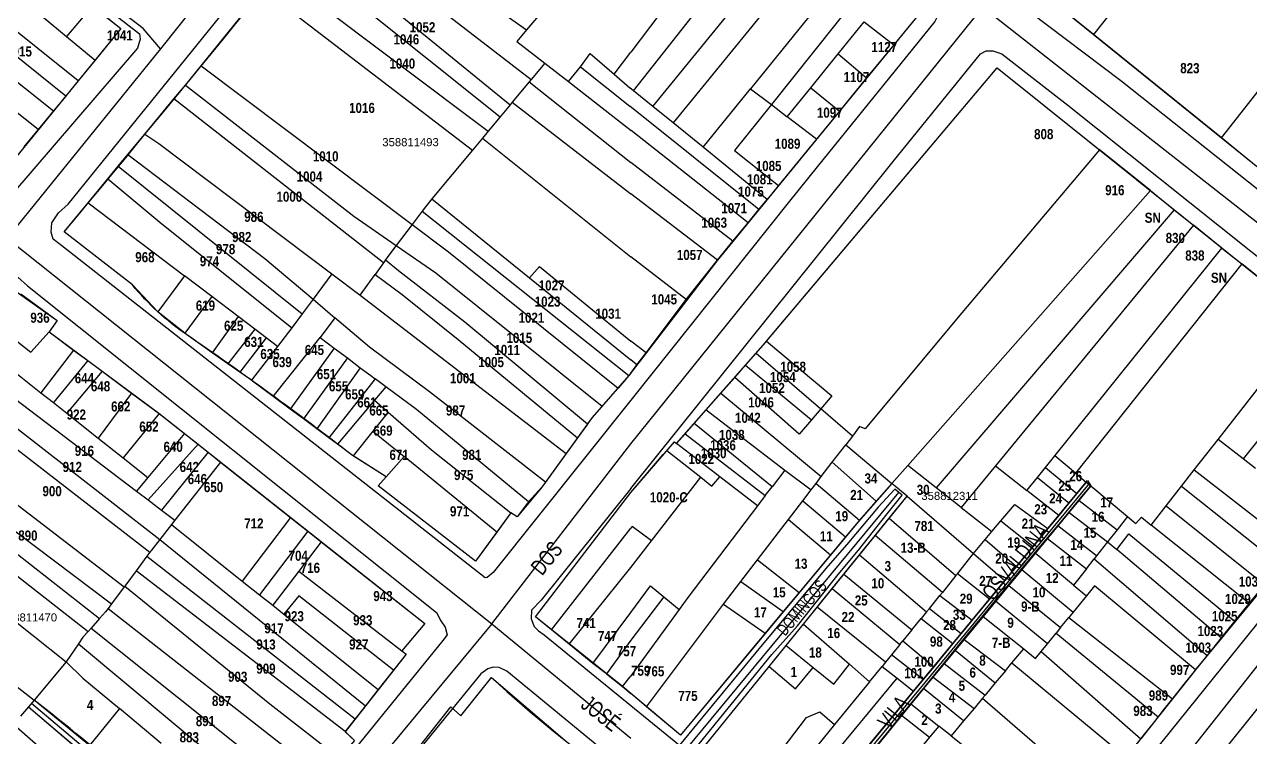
# Model space of a CAD drawing. Extents: x 199665 to 201826, y 4836581 to 4838476.
# Drawn here: x 201009 to 201312.8, y 4837638.1 to 4837814.9 of the extents above; entities that cross this region are included whole.
import ezdxf
from ezdxf.enums import TextEntityAlignment as Align

# ---------------------------------------------------------------- set-up
doc = ezdxf.new("R2010")
doc.units = 0
doc.header["$LTSCALE"] = 1.5
doc.header["$MEASUREMENT"] = 0
for name, color, linetype in [('CD-MALHA-LOTES', 40, 'CONTINUOUS'), ('CD_TXT_QUADRA', 7, 'CONTINUOUS'), ('RU-QUADRAS', 6, 'CONTINUOUS'), ('SV-EIXO-RUA-N-PAV', 6, 'CONTINUOUS'), ('SV-EIXO-RUA-PAV', 20, 'CONTINUOUS'), ('SV-RUA-NAO-PAV-S-GUIA-C-GUIA', 7, 'CONTINUOUS'), ('SV-RUA-PAVIM-S-GUIA-C-GUIA', 7, 'CONTINUOUS'), ('SV-TXT-RUA-N-PAV-S-GUIA-C-GUIA', 7, 'CONTINUOUS'), ('SV-TXT-RUA-PAV-S-GUIA-C-GUIA', 7, 'CONTINUOUS'), ('Th_NmrPort', 1, 'CONTINUOUS')]:
    doc.layers.add(name, color=color, linetype=linetype)
doc.styles.add('ARIAL', font='ARIAL.TTF')
doc.styles.add('MONOTXT', font='ARIAL.TTF', dxfattribs={"height": 0.2})
doc.styles.get("Standard").update_dxf_attribs({"font": 'swisscbo.ttf'})

msp = doc.modelspace()

# ---------------------------------------------------------------- linework, layer by layer
at = {"layer": 'CD-MALHA-LOTES', "linetype": 'Continuous'}
for p, q in [((201159.94, 4837798.42), (201197.44, 4837846.06)), ((201159.2, 4837844.04), (201133.41, 4837813.53)), ((201164.66, 4837794.59), (201202.75, 4837841.16)), ((201298.94, 4837843.85), (201273.87, 4837812.42)), ((201078.45, 4837836.55), (201129.33, 4837794.95)), ((201207.74, 4837837.12), (201169.73, 4837790.47)), ((201305.62, 4837786.75), (201344.8, 4837836.8)), ((201075.63, 4837833.04), (201126.84, 4837791.96)), ((201215.01, 4837831.21), (201188.91, 4837798.97)), ((201022.24, 4837800.88), (200990.45, 4837826.41)), ((201071.44, 4837827.83), (201123.92, 4837788.45)), ((201102.52, 4837826.05), (201134.54, 4837801.23)), ((201219.83, 4837827.3), (201194.07, 4837795.01)), ((201052.78, 4837804.63), (201068.02, 4837823.58)), ((201068.02, 4837823.58), (201119.97, 4837783.7)), ((201019.21, 4837797.14), (200987.31, 4837822.63)), ((201168.98, 4837820.88), (201159.2, 4837808.06)), ((201273.87, 4837812.42), (201262.7, 4837821.45)), ((200984.13, 4837818.89), (201016.18, 4837793.47)), ((201025.81, 4837819.48), (201019.35, 4837811.93)), ((201025.81, 4837819.48), (201032.81, 4837813.9)), ((201128.34, 4837817.14), (201133.41, 4837813.53)), ((201231.17, 4837818.09), (201224.41, 4837809.83)), ((201013.53, 4837816.76), (201019.35, 4837811.93)), ((201032.81, 4837813.9), (201026.44, 4837806.05)), ((201210.61, 4837807.58), (201217.08, 4837815.54)), ((201217.08, 4837815.54), (201224.41, 4837809.83)), ((201019.35, 4837811.93), (201026.44, 4837806.05)), ((201133.41, 4837813.53), (201131.02, 4837810.7)), ((201305.62, 4837786.75), (201273.87, 4837812.42)), ((201012.39, 4837788.88), (200985.06, 4837810.3)), ((201131.02, 4837810.7), (201137.93, 4837805.31)), ((201155.12, 4837802.53), (201159.2, 4837808.06)), ((201224.41, 4837809.83), (201217.69, 4837801.63)), ((201026.44, 4837806.05), (201022.24, 4837800.88)), ((201137.93, 4837805.31), (201134.54, 4837801.23)), ((201137.93, 4837805.31), (201143.81, 4837800.72)), ((201146.73, 4837804.39), (201149.16, 4837807.67)), ((201149.16, 4837807.67), (201155.12, 4837802.53)), ((201203.82, 4837799.21), (201210.61, 4837807.58)), ((201210.61, 4837807.58), (201217.69, 4837801.63)), ((201048.86, 4837799.88), (201052.78, 4837804.63)), ((201052.78, 4837804.63), (201105.01, 4837765.3)), ((201143.81, 4837800.72), (201146.73, 4837804.39)), ((201146.73, 4837804.39), (201158.98, 4837794.61)), ((201155.12, 4837802.53), (201159.03, 4837799.16)), ((201192.89, 4837736.34), (201250.03, 4837804.11)), ((201217.69, 4837801.63), (201210.95, 4837793.39)), ((201250.03, 4837804.11), (201275.36, 4837783.82)), ((201022.24, 4837800.88), (201019.38, 4837797.35)), ((201046, 4837796.43), (201048.86, 4837799.88)), ((201048.86, 4837799.88), (201090.56, 4837767.39)), ((201134.06, 4837800.66), (201129.87, 4837795.6)), ((201134.54, 4837801.23), (201134.06, 4837800.66)), ((201134.06, 4837800.66), (201159.2, 4837780.64)), ((201143.81, 4837800.72), (201159.32, 4837788.62)), ((201159.94, 4837798.42), (201159.03, 4837799.16)), ((201177.16, 4837784.44), (201188.91, 4837798.97)), ((201188.91, 4837798.97), (201194.07, 4837795.01)), ((201197.98, 4837792.01), (201203.82, 4837799.21)), ((201203.82, 4837799.21), (201210.95, 4837793.39)), ((201019.21, 4837797.14), (201016.18, 4837793.47)), ((201019.38, 4837797.35), (201019.21, 4837797.14)), ((201038.77, 4837787.69), (201046, 4837796.43)), ((201097.9, 4837755.82), (201046, 4837796.43)), ((201129.87, 4837795.6), (201129.33, 4837794.95)), ((201129.87, 4837795.6), (201159.2, 4837772.92)), ((201164.66, 4837794.59), (201159.94, 4837798.42)), ((201016.18, 4837793.47), (201012.39, 4837788.88)), ((201129.33, 4837794.95), (201126.84, 4837791.96)), ((201190.99, 4837769.01), (201158.98, 4837794.61)), ((201169.73, 4837790.47), (201164.66, 4837794.59)), ((201194.07, 4837795.01), (201184.9, 4837783.66)), ((201194.07, 4837795.01), (201197.98, 4837792.01)), ((201210.95, 4837793.39), (201205.25, 4837786.42)), ((201126.84, 4837791.96), (201123.92, 4837788.45)), ((201177.16, 4837784.44), (201169.73, 4837790.47)), ((201205.25, 4837786.42), (201197.98, 4837792.01)), ((201012.39, 4837788.88), (201008.83, 4837784.55)), ((201034.61, 4837782.65), (201038.77, 4837787.69)), ((201038.77, 4837787.69), (201042.26, 4837785.42)), ((201122.46, 4837786.69), (201119.97, 4837783.7)), ((201123.92, 4837788.45), (201122.46, 4837786.69)), ((201122.46, 4837786.69), (201159.2, 4837757.26)), ((201188.32, 4837765.74), (201159.32, 4837788.62)), ((201205.25, 4837786.42), (201195.84, 4837774.94)), ((201313, 4837780.78), (201305.62, 4837786.75)), ((201042.26, 4837785.42), (201085.14, 4837753.08)), ((201119.97, 4837783.7), (201109.96, 4837771.65)), ((201193.06, 4837771.54), (201177.16, 4837784.44)), ((201184.9, 4837783.66), (201195.84, 4837774.94)), ((201275.36, 4837783.82), (201240.35, 4837742.33)), ((201288, 4837773.69), (201275.36, 4837783.82)), ((201032.2, 4837779.75), (201034.61, 4837782.65)), ((201034.61, 4837782.65), (201068.56, 4837756.87)), ((201184.54, 4837761.14), (201159.2, 4837780.64)), ((201029.59, 4837776.59), (201032.2, 4837779.75)), ((201032.2, 4837779.75), (201077.79, 4837743.16)), ((201024.72, 4837770.71), (201029.59, 4837776.59)), ((201029.59, 4837776.59), (201042.48, 4837765.91)), ((201195.84, 4837774.94), (201193.06, 4837771.54)), ((201109.96, 4837771.65), (201108.33, 4837769.69)), ((201109.96, 4837771.65), (201134.14, 4837752.06)), ((201180.73, 4837756.47), (201159.2, 4837772.92)), ((201190.99, 4837769.01), (201193.06, 4837771.54)), ((201227.91, 4837705.59), (201288, 4837773.69)), ((201288, 4837773.69), (201293.9, 4837768.96)), ((201018.76, 4837763.49), (201024.72, 4837770.71)), ((201024.72, 4837770.71), (201048.65, 4837752.55)), ((201107.49, 4837768.58), (201105.01, 4837765.3)), ((201108.33, 4837769.69), (201107.49, 4837768.58)), ((201107.49, 4837768.58), (201158.76, 4837727.83)), ((201188.32, 4837765.74), (201190.99, 4837769.01)), ((201293.9, 4837768.96), (201234.92, 4837700.06)), ((201293.9, 4837768.96), (201298.66, 4837765.15)), ((201042.48, 4837765.91), (201075.19, 4837739.66)), ((201090.56, 4837767.39), (201101.08, 4837760.1)), ((201105.01, 4837765.3), (201101.08, 4837760.1)), ((201105.01, 4837765.3), (201114.04, 4837758.5)), ((201184.54, 4837761.14), (201188.32, 4837765.74)), ((201298.66, 4837765.15), (201249.59, 4837705.44)), ((201305.74, 4837759.46), (201298.66, 4837765.15)), ((201035.69, 4837750.34), (201018.76, 4837763.49)), ((201101.08, 4837760.1), (201099, 4837757.35)), ((201101.08, 4837760.1), (201110.89, 4837753.31)), ((201180.73, 4837756.47), (201184.54, 4837761.14)), ((201264.35, 4837707.97), (201305.74, 4837759.46)), ((201305.74, 4837759.46), (201310.67, 4837755.52)), ((201068.56, 4837756.87), (201080.47, 4837746.77)), ((201098.44, 4837756.57), (201097.9, 4837755.82)), ((201099, 4837757.35), (201098.44, 4837756.57)), ((201098.44, 4837756.57), (201101.69, 4837753.87)), ((201114.04, 4837758.5), (201156.08, 4837724.77)), ((201172.99, 4837746.73), (201159.2, 4837757.26)), ((201172.99, 4837746.73), (201180.73, 4837756.47)), ((201085.14, 4837753.08), (201080.47, 4837746.77)), ((201085.14, 4837753.08), (201092.16, 4837747.79)), ((201097.9, 4837755.82), (201095.84, 4837752.93)), ((201101.69, 4837753.87), (201118.08, 4837741.21)), ((201110.89, 4837753.31), (201152.14, 4837720.28)), ((201134.14, 4837752.06), (201136.57, 4837754.91)), ((201136.57, 4837754.91), (201159.2, 4837736.39)), ((201310.67, 4837755.52), (201269.49, 4837703.67)), ((201327.96, 4837741.66), (201310.67, 4837755.52)), ((201042, 4837743.67), (201035.69, 4837750.34)), ((201048.65, 4837752.55), (201042, 4837743.67)), ((201055.38, 4837747.44), (201048.65, 4837752.55)), ((201092.16, 4837747.79), (201095.84, 4837752.93)), ((201095.84, 4837752.93), (201102.59, 4837747.91)), ((201134.14, 4837752.06), (201159.2, 4837731.76)), ((201008.04, 4837748.11), (201017.08, 4837741.47)), ((201055.38, 4837747.44), (201048.7, 4837738.34)), ((201061.94, 4837742.47), (201055.38, 4837747.44)), ((201092.16, 4837747.79), (201143.21, 4837708.54)), ((201102.59, 4837747.91), (201116.42, 4837736.8)), ((201080.47, 4837746.77), (201077.79, 4837743.16)), ((201080.47, 4837746.77), (201085.89, 4837742.17)), ((201163.01, 4837733.47), (201172.99, 4837746.73)), ((200999.8, 4837742.05), (201010.55, 4837733.69)), ((201017.08, 4837741.47), (201015.06, 4837738.69)), ((201042.13, 4837743.53), (201042, 4837743.67)), ((201048.7, 4837738.34), (201042.13, 4837743.53)), ((201061.94, 4837742.47), (201055.5, 4837733.52)), ((201066.06, 4837739.34), (201061.94, 4837742.47)), ((201077.79, 4837743.16), (201075.19, 4837739.66)), ((201085.89, 4837742.17), (201082.21, 4837737.3)), ((201094.45, 4837734.91), (201085.89, 4837742.17)), ((201118.08, 4837741.21), (201148.52, 4837715.86)), ((201240.35, 4837742.33), (201217.32, 4837714.69)), ((201304.8, 4837712.02), (201327.96, 4837741.66)), ((201010.55, 4837733.69), (201015.06, 4837738.69)), ((201015.06, 4837738.69), (201021.12, 4837734.19)), ((201049.09, 4837738.03), (201048.7, 4837738.34)), ((201055.5, 4837733.52), (201049.09, 4837738.03)), ((201066.06, 4837739.34), (201059.39, 4837730.79)), ((201068.84, 4837737.23), (201066.06, 4837739.34)), ((201075.19, 4837739.66), (201071.67, 4837735.08)), ((200997.19, 4837736.18), (201013.04, 4837723.61)), ((201068.84, 4837737.23), (201062.35, 4837728.71)), ((201071.67, 4837735.08), (201065.21, 4837726.7)), ((201071.67, 4837735.08), (201068.84, 4837737.23)), ((201070.63, 4837722.67), (201082.21, 4837737.3)), ((201082.21, 4837737.3), (201085.73, 4837734.66)), ((201109.38, 4837723.81), (201094.45, 4837734.91)), ((201116.42, 4837736.8), (201146.03, 4837712.42)), ((201163.01, 4837733.47), (201159.2, 4837736.39)), ((201190.34, 4837733.41), (201192.07, 4837735.37)), ((201192.07, 4837735.37), (201192.89, 4837736.34)), ((201192.89, 4837736.34), (201209.07, 4837722.84)), ((201334.42, 4837736.49), (201310.97, 4837707.2)), ((200993.82, 4837731.82), (201036.73, 4837699.19)), ((201021.12, 4837734.19), (201013.04, 4837723.61)), ((201021.12, 4837734.19), (201024.66, 4837731.57)), ((201059.39, 4837730.79), (201055.5, 4837733.52)), ((201085.73, 4837734.66), (201074.82, 4837719.55)), ((201088.99, 4837732.21), (201078.08, 4837717.12)), ((201085.73, 4837734.66), (201088.99, 4837732.21)), ((201088.99, 4837732.21), (201092.19, 4837729.8)), ((201160.76, 4837730.49), (201159.2, 4837731.76)), ((201160.76, 4837730.49), (201163.01, 4837733.47)), ((201187.68, 4837730.4), (201190.34, 4837733.41)), ((201190.34, 4837733.41), (201206.33, 4837719.61)), ((201024.66, 4837731.57), (201016.12, 4837721.17)), ((201028.22, 4837728.93), (201019.42, 4837718.55)), ((201024.66, 4837731.57), (201028.22, 4837728.93)), ((201028.22, 4837728.93), (201035.49, 4837723.53)), ((201062.35, 4837728.71), (201059.39, 4837730.79)), ((201065.21, 4837726.7), (201062.35, 4837728.71)), ((201092.19, 4837729.8), (201081.39, 4837714.66)), ((201092.19, 4837729.8), (201094.78, 4837727.85)), ((201159.2, 4837728.41), (201160.76, 4837730.49)), ((201185.03, 4837727.4), (201187.68, 4837730.4)), ((201187.68, 4837730.4), (201204.01, 4837716.87)), ((200990.55, 4837727.59), (201042.54, 4837687.25)), ((201065.51, 4837726.49), (201065.21, 4837726.7)), ((201070.63, 4837722.67), (201065.51, 4837726.49)), ((201095.87, 4837727.05), (201084.43, 4837712.39)), ((201094.78, 4837727.85), (201095.87, 4837727.05)), ((201098.5, 4837725.09), (201095.87, 4837727.05)), ((201158.76, 4837727.83), (201156.08, 4837724.77)), ((201159.2, 4837728.41), (201158.76, 4837727.83)), ((201181.58, 4837723.48), (201185.03, 4837727.4)), ((201200.99, 4837713.32), (201185.03, 4837727.4)), ((200988.02, 4837724.32), (201040.05, 4837684.04)), ((201013.04, 4837723.61), (201016.12, 4837721.17)), ((201035.49, 4837723.53), (201027.22, 4837712.36)), ((201035.49, 4837723.53), (201042.3, 4837718.48)), ((201074.82, 4837719.55), (201070.63, 4837722.67)), ((201098.5, 4837725.09), (201095.67, 4837721.72)), ((201106.09, 4837719.46), (201098.5, 4837725.09)), ((201138.08, 4837701.46), (201109.38, 4837723.81)), ((201156.08, 4837724.77), (201152.14, 4837720.28)), ((201177.91, 4837719.32), (201181.58, 4837723.48)), ((201181.58, 4837723.48), (201206.44, 4837702.8)), ((201209.07, 4837722.84), (201206.33, 4837719.61)), ((201016.12, 4837721.17), (201019.42, 4837718.55)), ((201095.67, 4837721.72), (201086.52, 4837710.83)), ((201095.67, 4837721.72), (201099.1, 4837718.75)), ((201152.14, 4837720.28), (201149.65, 4837717.44)), ((201206.33, 4837719.61), (201204.01, 4837716.87)), ((201214.16, 4837712.86), (201206.33, 4837719.61)), ((201019.42, 4837718.55), (201027.22, 4837712.36)), ((201042.3, 4837718.48), (201033.4, 4837707.46)), ((201042.3, 4837718.48), (201048.58, 4837713.51)), ((201078.08, 4837717.12), (201074.82, 4837719.55)), ((201081.39, 4837714.66), (201078.08, 4837717.12)), ((201099.1, 4837718.75), (201095.33, 4837714.03)), ((201099.1, 4837718.75), (201109.8, 4837709.47)), ((201133.86, 4837696.55), (201106.09, 4837719.46)), ((201149.65, 4837717.44), (201148.52, 4837715.86)), ((201174.94, 4837715.96), (201177.91, 4837719.32)), ((201177.91, 4837719.32), (201197.41, 4837704.44)), ((201204.01, 4837716.87), (201200.99, 4837713.32)), ((200981.33, 4837715.67), (201033.69, 4837675.51)), ((201048.58, 4837713.51), (201039.54, 4837702.59)), ((201048.58, 4837713.51), (201051.98, 4837710.81)), ((201084.43, 4837712.39), (201081.39, 4837714.66)), ((201095.33, 4837714.03), (201090.45, 4837707.92)), ((201095.33, 4837714.03), (201103.03, 4837707.78)), ((201148.47, 4837715.79), (201146.03, 4837712.42)), ((201148.52, 4837715.86), (201148.47, 4837715.79)), ((201172.67, 4837713.39), (201174.94, 4837715.96)), ((201194.25, 4837700.29), (201174.94, 4837715.96)), ((201215.94, 4837715.19), (201214.16, 4837712.86)), ((201217.32, 4837714.69), (201215.94, 4837715.19)), ((200977.75, 4837710.99), (201030.51, 4837671.26)), ((201027.22, 4837712.36), (201033.4, 4837707.46)), ((201051.98, 4837710.81), (201039.58, 4837697.02)), ((201051.98, 4837710.81), (201054.49, 4837708.83)), ((201086.52, 4837710.83), (201084.43, 4837712.39)), ((201090.23, 4837708.06), (201086.52, 4837710.83)), ((201146.03, 4837712.42), (201143.21, 4837708.54)), ((201168.13, 4837709.25), (201170.08, 4837711.44)), ((201170.08, 4837711.44), (201170.6, 4837711.04)), ((201170.6, 4837711.04), (201172.67, 4837713.39)), ((201181.26, 4837702.79), (201170.6, 4837711.04)), ((201172.67, 4837713.39), (201192.57, 4837698.09)), ((201209.16, 4837706.35), (201212.52, 4837710.72)), ((201214.16, 4837712.86), (201212.52, 4837710.72)), ((201212.52, 4837710.72), (201223.96, 4837701.12)), ((201298.9, 4837704.46), (201304.8, 4837712.02)), ((201310.97, 4837707.2), (201304.8, 4837712.02)), ((200975.65, 4837708.24), (201027.57, 4837667.62)), ((201033.4, 4837707.46), (201039.54, 4837702.59)), ((201054.49, 4837708.83), (201042.89, 4837694.51)), ((201054.49, 4837708.83), (201057.52, 4837706.42)), ((201090.45, 4837707.92), (201090.23, 4837708.06)), ((201098.56, 4837702.73), (201090.45, 4837707.92)), ((201103.03, 4837707.78), (201098.56, 4837702.73)), ((201126.05, 4837689.07), (201103.03, 4837707.78)), ((201109.8, 4837709.47), (201129.48, 4837693.8)), ((201143.21, 4837708.54), (201138.08, 4837701.46)), ((201159.21, 4837698.84), (201167.29, 4837708.31)), ((201167.29, 4837708.31), (201168.13, 4837709.25)), ((201168.13, 4837709.25), (201176.55, 4837702.63)), ((201262.05, 4837705.1), (201264.35, 4837707.97)), ((201269.49, 4837703.67), (201264.35, 4837707.97)), ((200973.02, 4837704.79), (201024.73, 4837664.41)), ((201057.52, 4837706.42), (201046.23, 4837691.97)), ((201057.52, 4837706.42), (201074.89, 4837692.67)), ((201197.41, 4837704.44), (201194.25, 4837700.29)), ((201197.41, 4837704.44), (201203.9, 4837699.49)), ((201206.44, 4837702.8), (201209.16, 4837706.35)), ((201209.16, 4837706.35), (201220.08, 4837696.73)), ((201223.96, 4837701.12), (201227.91, 4837705.59)), ((201234.92, 4837700.06), (201227.91, 4837705.59)), ((201249.59, 4837705.44), (201241.13, 4837695.15)), ((201249.59, 4837705.44), (201257.41, 4837699.33)), ((201260, 4837702.56), (201262.05, 4837705.1)), ((201262.05, 4837705.1), (201269.79, 4837698.65)), ((201295.74, 4837700.42), (201298.9, 4837704.46)), ((201298.9, 4837704.46), (201323.9, 4837684.95)), ((201314.03, 4837704.8), (201310.97, 4837707.2)), ((201039.54, 4837702.59), (201036.73, 4837699.19)), ((201096.61, 4837700.52), (201098.56, 4837702.73)), ((201138.08, 4837701.46), (201137.15, 4837700.18)), ((201164.33, 4837686.92), (201176.55, 4837702.63)), ((201176.55, 4837702.63), (201179.34, 4837700.43)), ((201179.34, 4837700.43), (201181.26, 4837702.79)), ((201190.63, 4837695.54), (201181.26, 4837702.79)), ((201205.16, 4837701.13), (201206.44, 4837702.8)), ((201257.41, 4837699.33), (201260, 4837702.56)), ((201260, 4837702.56), (201267.83, 4837696.27)), ((201269.49, 4837703.67), (201272.12, 4837701.47)), ((201272.12, 4837701.47), (201269.79, 4837698.65)), ((201272.12, 4837701.47), (201273.28, 4837700.5)), ((201036.73, 4837699.19), (201039.58, 4837697.02)), ((201120.78, 4837681.83), (201096.61, 4837700.52)), ((201137.15, 4837700.18), (201133.86, 4837696.55)), ((201135.6, 4837668.07), (201159.21, 4837698.84)), ((201192.57, 4837698.09), (201194.25, 4837700.29)), ((201201.83, 4837696.79), (201203.9, 4837699.49)), ((201203.9, 4837699.49), (201205.16, 4837701.13)), ((201205.16, 4837701.13), (201215.92, 4837692.01)), ((201223.96, 4837701.12), (201220.08, 4837696.73)), ((201227.71, 4837697.97), (201223.96, 4837701.12)), ((201241.13, 4837695.15), (201234.92, 4837700.06)), ((201265.28, 4837693.18), (201257.41, 4837699.33)), ((201269.79, 4837698.65), (201267.83, 4837696.27)), ((201270.33, 4837696.92), (201273.28, 4837700.5)), ((201273.28, 4837700.5), (201282.33, 4837692.92)), ((201291.95, 4837695.57), (201295.74, 4837700.42)), ((201295.74, 4837700.42), (201320.43, 4837680.74)), ((201039.58, 4837697.02), (201042.89, 4837694.51)), ((201133.59, 4837696.26), (201131.07, 4837692.86)), ((201133.86, 4837696.55), (201133.59, 4837696.26)), ((201190.63, 4837695.54), (201173.39, 4837672.88)), ((201192.57, 4837698.09), (201190.63, 4837695.54)), ((201198.31, 4837692.19), (201201.83, 4837696.79)), ((201201.83, 4837696.79), (201212.47, 4837687.89)), ((201220.08, 4837696.73), (201215.92, 4837692.01)), ((201223.3, 4837692.52), (201227.71, 4837697.97)), ((201227.71, 4837697.97), (201244.21, 4837683.72)), ((201250.96, 4837691.87), (201254.42, 4837695.92)), ((201254.42, 4837695.92), (201262.62, 4837689.96)), ((201267.83, 4837696.27), (201265.28, 4837693.18)), ((201267.87, 4837693.95), (201270.33, 4837696.92)), ((201270.33, 4837696.92), (201279.74, 4837689.63)), ((201288.24, 4837690.81), (201291.95, 4837695.57)), ((201291.95, 4837695.57), (201316.45, 4837675.9)), ((201042.89, 4837694.51), (201046.23, 4837691.97)), ((201074.89, 4837692.67), (201062.95, 4837676.91)), ((201074.89, 4837692.67), (201076.16, 4837691.67)), ((201129.48, 4837693.8), (201126.05, 4837689.07)), ((201131.07, 4837692.86), (201129.48, 4837693.8)), ((201219.81, 4837688.21), (201223.3, 4837692.52)), ((201223.3, 4837692.52), (201239.81, 4837678.26)), ((201241.13, 4837695.15), (201248.68, 4837689.19)), ((201265.28, 4837693.18), (201262.62, 4837689.96)), ((201265.11, 4837690.61), (201267.87, 4837693.95)), ((201267.87, 4837693.95), (201277.42, 4837686.67)), ((201282.33, 4837692.92), (201279.74, 4837689.63)), ((201282.33, 4837692.92), (201284.43, 4837691.17)), ((201284.43, 4837691.17), (201285.82, 4837692.75)), ((201285.82, 4837692.75), (201288.24, 4837690.81)), ((200975.96, 4837691.33), (201019.3, 4837656.86)), ((201045.4, 4837690.91), (201042.54, 4837687.25)), ((201046.23, 4837691.97), (201045.4, 4837690.91)), ((201045.4, 4837690.91), (201062.95, 4837676.91)), ((201079.15, 4837689.3), (201067.21, 4837673.51)), ((201076.16, 4837691.67), (201079.15, 4837689.3)), ((201079.15, 4837689.3), (201082.52, 4837686.64)), ((201139.58, 4837664.85), (201159.21, 4837690.03)), ((201159.53, 4837690.45), (201159.21, 4837690.03)), ((201164.33, 4837686.92), (201159.53, 4837690.45)), ((201190.61, 4837682.15), (201198.31, 4837692.19)), ((201198.31, 4837692.19), (201208.73, 4837683.4)), ((201215.55, 4837691.59), (201212.47, 4837687.89)), ((201215.92, 4837692.01), (201215.55, 4837691.59)), ((201247.05, 4837687.25), (201248.68, 4837689.19)), ((201248.68, 4837689.19), (201250.96, 4837691.87)), ((201250.96, 4837691.87), (201258.95, 4837685.52)), ((201262.62, 4837689.96), (201258.95, 4837685.52)), ((201262.53, 4837687.49), (201265.11, 4837690.61)), ((201274.65, 4837683.15), (201265.11, 4837690.61)), ((201279.74, 4837689.63), (201277.42, 4837686.67)), ((201312.64, 4837671.26), (201288.24, 4837690.81)), ((200958.99, 4837687.92), (201010.95, 4837647.74)), ((201042.54, 4837687.25), (201040.46, 4837684.59)), ((201042.54, 4837687.25), (201093.48, 4837646)), ((201082.52, 4837686.64), (201076.96, 4837679.37)), ((201082.52, 4837686.64), (201108.16, 4837666.39)), ((201126.05, 4837689.07), (201120.78, 4837681.83)), ((201159.2, 4837680.3), (201164.33, 4837686.92)), ((201212.47, 4837687.89), (201208.73, 4837683.4)), ((201215.94, 4837683.43), (201219.81, 4837688.21)), ((201236.45, 4837674.09), (201219.81, 4837688.21)), ((201244.21, 4837683.72), (201247.05, 4837687.25)), ((201247.05, 4837687.25), (201254.83, 4837680.54)), ((201259.49, 4837683.81), (201262.53, 4837687.49)), ((201262.53, 4837687.49), (201272.15, 4837679.98)), ((201277.42, 4837686.67), (201274.65, 4837683.15)), ((201277.42, 4837686.67), (201279.67, 4837684.77)), ((201279.67, 4837684.77), (201282.69, 4837688.58)), ((201282.69, 4837688.58), (201309.01, 4837666.85)), ((201040.05, 4837684.04), (201039.32, 4837683.06)), ((201040.46, 4837684.59), (201040.05, 4837684.04)), ((201208.73, 4837683.4), (201200.94, 4837674.04)), ((201212.04, 4837678.62), (201215.94, 4837683.43)), ((201215.94, 4837683.43), (201232.55, 4837669.29)), ((201240.19, 4837678.72), (201244.21, 4837683.72)), ((201244.21, 4837683.72), (201251.94, 4837677.04)), ((201258.95, 4837685.52), (201254.83, 4837680.54)), ((201256.16, 4837679.77), (201259.49, 4837683.81)), ((201268.96, 4837675.92), (201259.49, 4837683.81)), ((201274.65, 4837683.15), (201274.06, 4837682.4)), ((201305.67, 4837662.79), (201279.67, 4837684.77)), ((201039.32, 4837683.06), (201036.65, 4837679.48)), ((201039.32, 4837683.06), (201090.95, 4837642.76)), ((201143.98, 4837661.31), (201159.2, 4837680.3)), ((201186.53, 4837676.83), (201190.61, 4837682.15)), ((201190.61, 4837682.15), (201200.94, 4837674.04)), ((201254.83, 4837680.54), (201251.94, 4837677.04)), ((201272.15, 4837679.98), (201274.06, 4837682.4)), ((201274.06, 4837682.4), (201302.12, 4837658.47)), ((201036.65, 4837679.48), (201033.81, 4837675.68)), ((201088.48, 4837639.61), (201036.65, 4837679.48)), ((201076.96, 4837679.37), (201070.49, 4837670.9)), ((201076.96, 4837679.37), (201102.49, 4837659.62)), ((201209.14, 4837675.03), (201212.04, 4837678.62)), ((201212.04, 4837678.62), (201228.88, 4837664.8)), ((201239.81, 4837678.26), (201236.45, 4837674.09)), ((201240.19, 4837678.72), (201239.81, 4837678.26)), ((201248.11, 4837672.39), (201240.19, 4837678.72)), ((201251.94, 4837677.04), (201248.11, 4837672.39)), ((201252.91, 4837675.84), (201256.16, 4837679.77)), ((201256.16, 4837679.77), (201268.85, 4837669.2)), ((201272.15, 4837679.98), (201268.96, 4837675.92)), ((201033.69, 4837675.51), (201030.51, 4837671.26)), ((201033.69, 4837675.51), (201033.81, 4837675.68)), ((201033.81, 4837675.68), (201069.78, 4837646.48)), ((201062.95, 4837676.91), (201067.21, 4837673.51)), ((201159.2, 4837669.13), (201164.08, 4837675.71)), ((201164.08, 4837675.71), (201167.42, 4837672.97)), ((201182.22, 4837671.21), (201186.53, 4837676.83)), ((201186.53, 4837676.83), (201197.02, 4837669.34)), ((201200.94, 4837674.04), (201197.02, 4837669.34)), ((201205.44, 4837670.47), (201209.14, 4837675.03)), ((201209.14, 4837675.03), (201225.93, 4837661.17)), ((201236.45, 4837674.09), (201235.84, 4837673.32)), ((201249.66, 4837671.9), (201252.91, 4837675.84)), ((201252.91, 4837675.84), (201265.77, 4837665.4)), ((201268.96, 4837675.92), (201272.14, 4837673.27)), ((201274.12, 4837675.71), (201272.14, 4837673.27)), ((201299.22, 4837654.93), (201274.12, 4837675.71)), ((201316.45, 4837675.9), (201312.64, 4837671.26)), ((201030.51, 4837671.26), (201029.69, 4837670.15)), ((201067.21, 4837673.51), (201070.49, 4837670.9)), ((201076.98, 4837673.22), (201073.2, 4837668.74)), ((201100.38, 4837654.82), (201076.98, 4837673.22)), ((201167.42, 4837672.97), (201159.2, 4837662.3)), ((201163.13, 4837645.76), (201182.22, 4837671.21)), ((201167.42, 4837672.97), (201171.2, 4837669.87)), ((201173.39, 4837672.88), (201171.2, 4837669.87)), ((201182.22, 4837671.21), (201192.55, 4837663.97)), ((201233.25, 4837670.15), (201235.84, 4837673.32)), ((201235.84, 4837673.32), (201243.84, 4837667.22)), ((201243.84, 4837667.22), (201248.11, 4837672.39)), ((201246.56, 4837668.15), (201249.66, 4837671.9)), ((201262.48, 4837661.35), (201249.66, 4837671.9)), ((201272.14, 4837673.27), (201268.85, 4837669.2)), ((201312.64, 4837671.26), (201309.01, 4837666.85)), ((201029.07, 4837669.32), (201027.57, 4837667.62)), ((201029.69, 4837670.15), (201029.07, 4837669.32)), ((201029.69, 4837670.15), (201079.99, 4837630.74)), ((201070.49, 4837670.9), (201073.2, 4837668.74)), ((201073.2, 4837668.74), (201096.64, 4837650.04)), ((201139.58, 4837664.85), (201135.6, 4837668.07)), ((201149.81, 4837656.44), (201159.2, 4837669.13)), ((201171.2, 4837669.87), (201159.07, 4837653.19)), ((201197.02, 4837669.34), (201192.55, 4837663.97)), ((201202, 4837666.21), (201205.44, 4837670.47)), ((201222.35, 4837656.78), (201205.44, 4837670.47)), ((201232.55, 4837669.29), (201231.23, 4837667.67)), ((201232.55, 4837669.29), (201233.25, 4837670.15)), ((201233.25, 4837670.15), (201241.12, 4837663.93)), ((201241.82, 4837662.41), (201246.56, 4837668.15)), ((201246.56, 4837668.15), (201256.61, 4837660.11)), ((201268.85, 4837669.2), (201267.76, 4837667.86)), ((201025.48, 4837665.25), (201024.73, 4837664.41)), ((201027.57, 4837667.62), (201025.48, 4837665.25)), ((201025.48, 4837665.25), (201074.07, 4837626.56)), ((201108.16, 4837666.39), (201102.49, 4837659.62)), ((201197.7, 4837660.9), (201202, 4837666.21)), ((201202, 4837666.21), (201213.42, 4837656.29)), ((201228.88, 4837664.8), (201231.23, 4837667.67)), ((201231.23, 4837667.67), (201239.08, 4837661.46)), ((201243.84, 4837667.22), (201241.12, 4837663.93)), ((201265.77, 4837665.4), (201264.64, 4837664.01)), ((201265.77, 4837665.4), (201267.76, 4837667.86)), ((201267.76, 4837667.86), (201293.48, 4837647.7)), ((201309.01, 4837666.85), (201305.67, 4837662.79)), ((201023.46, 4837662.97), (201022.36, 4837661.36)), ((201024.73, 4837664.41), (201023.46, 4837662.97)), ((201143.98, 4837661.31), (201139.58, 4837664.85)), ((201159.2, 4837662.3), (201153.19, 4837653.94)), ((201192.55, 4837663.97), (201171.51, 4837638.7)), ((201225.93, 4837661.17), (201226.67, 4837662.08)), ((201228.88, 4837664.8), (201226.67, 4837662.08)), ((201226.67, 4837662.08), (201234.31, 4837655.68)), ((201241.12, 4837663.93), (201239.08, 4837661.46)), ((201239.61, 4837659.75), (201241.82, 4837662.41)), ((201241.82, 4837662.41), (201252.06, 4837654.67)), ((201262.48, 4837661.35), (201264.64, 4837664.01)), ((201264.64, 4837664.01), (201289.94, 4837643.22)), ((201305.67, 4837662.79), (201302.12, 4837658.47)), ((201022.36, 4837661.36), (201019.3, 4837656.86)), ((201022.36, 4837661.36), (201069.78, 4837621.84)), ((201103.52, 4837658.83), (201100.38, 4837654.82)), ((201102.49, 4837659.62), (201103.52, 4837658.83)), ((201149.81, 4837656.44), (201143.98, 4837661.31)), ((201193.51, 4837655.73), (201197.7, 4837660.9)), ((201197.7, 4837660.9), (201204.4, 4837655.48)), ((201225.93, 4837661.17), (201223.83, 4837658.61)), ((201239.08, 4837661.46), (201234.31, 4837655.68)), ((201236.92, 4837656.49), (201239.61, 4837659.75)), ((201239.61, 4837659.75), (201249.56, 4837651.67)), ((201253.69, 4837656.61), (201256.61, 4837660.11)), ((201256.61, 4837660.11), (201259.56, 4837657.74)), ((201259.56, 4837657.74), (201260.96, 4837659.46)), ((201260.96, 4837659.46), (201262.48, 4837661.35)), ((201260.96, 4837659.46), (201285.62, 4837637.77)), ((201019.3, 4837656.86), (201011.36, 4837647.41)), ((201019.3, 4837656.86), (201023.45, 4837652.84)), ((201153.19, 4837653.94), (201149.81, 4837656.44)), ((201209.52, 4837651.35), (201213.42, 4837656.29)), ((201213.42, 4837656.29), (201218.41, 4837651.95)), ((201218.41, 4837651.95), (201221.52, 4837655.77)), ((201222.35, 4837656.78), (201221.52, 4837655.77)), ((201221.52, 4837655.77), (201225.23, 4837652.85)), ((201223.83, 4837658.61), (201222.35, 4837656.78)), ((201231.72, 4837652.54), (201223.83, 4837658.61)), ((201234.15, 4837653.13), (201236.92, 4837656.49)), ((201236.92, 4837656.49), (201247.03, 4837648.64)), ((201252.06, 4837654.67), (201253.69, 4837656.61)), ((201253.69, 4837656.61), (201281.99, 4837633.19)), ((201302.12, 4837658.47), (201299.31, 4837655.05)), ((201023.45, 4837652.84), (201032.5, 4837645.29)), ((201100.38, 4837654.82), (201096.64, 4837650.04)), ((201117.08, 4837643.47), (201124.74, 4837653)), ((201124.74, 4837653), (201142.91, 4837637.51)), ((201153.19, 4837653.94), (201157.19, 4837650.81)), ((201157.19, 4837650.81), (201159.07, 4837653.19)), ((201176.28, 4837634.45), (201193.51, 4837655.73)), ((201193.51, 4837655.73), (201200.05, 4837650.19)), ((201197.33, 4837619.15), (201225.23, 4837652.85)), ((201200.05, 4837650.19), (201204.4, 4837655.48)), ((201204.4, 4837655.48), (201209.52, 4837651.35)), ((201225.23, 4837652.85), (201229.32, 4837649.64)), ((201234.31, 4837655.68), (201231.72, 4837652.54)), ((201231.79, 4837650.27), (201234.15, 4837653.13)), ((201234.15, 4837653.13), (201244.3, 4837645.36)), ((201252.06, 4837654.67), (201249.56, 4837651.67)), ((201299.22, 4837654.93), (201293.48, 4837647.7)), ((201299.31, 4837655.05), (201299.22, 4837654.93)), ((201096.64, 4837650.04), (201093.48, 4837646)), ((201157.19, 4837650.81), (201159.2, 4837649.02)), ((201218.41, 4837651.95), (201209.76, 4837641.35)), ((201228.67, 4837646.5), (201231.79, 4837650.27)), ((201231.72, 4837652.54), (201229.32, 4837649.64)), ((201241.72, 4837642.28), (201231.79, 4837650.27)), ((201249.56, 4837651.67), (201247.03, 4837648.64)), ((201011.36, 4837647.41), (201009.92, 4837645.71)), ((201010.95, 4837647.74), (201011.36, 4837647.41)), ((201025.11, 4837636.17), (201011.36, 4837647.41)), ((201161.91, 4837646.79), (201159.2, 4837649.02)), ((201163.13, 4837645.76), (201161.91, 4837646.79)), ((201229.32, 4837649.64), (201201.58, 4837616.05)), ((201246.4, 4837647.88), (201244.3, 4837645.36)), ((201247.03, 4837648.64), (201246.4, 4837647.88)), ((201246.4, 4837647.88), (201274.42, 4837623.64)), ((201293.48, 4837647.7), (201289.94, 4837643.22)), ((201009.92, 4837645.71), (201008.01, 4837643.44)), ((201009.92, 4837645.71), (201056.12, 4837606.5)), ((201032.5, 4837645.29), (201025.11, 4837636.17)), ((201042.85, 4837636.65), (201032.5, 4837645.29)), ((201069.78, 4837646.48), (201083.98, 4837635.4)), ((201093.48, 4837646), (201090.95, 4837642.76)), ((201097.48, 4837623.9), (201114.59, 4837645.76)), ((201114.59, 4837645.76), (201117.08, 4837643.47)), ((201171.51, 4837638.7), (201163.13, 4837645.76)), ((201202.8, 4837643.12), (201206.06, 4837644.49)), ((201206.06, 4837644.49), (201209.76, 4837641.35)), ((201219.01, 4837634.51), (201226.36, 4837643.63)), ((201226.36, 4837643.63), (201228.67, 4837646.5)), ((201226.36, 4837643.63), (201233.26, 4837638.2)), ((201228.67, 4837646.5), (201235.56, 4837640.98)), ((201244.3, 4837645.36), (201241.72, 4837642.28)), ((201006.3, 4837641.38), (201020.9, 4837628.58)), ((201090.95, 4837642.76), (201088.48, 4837639.61)), ((201189.04, 4837625.17), (201202.8, 4837643.12)), ((201209.76, 4837641.35), (201193.76, 4837621.74)), ((201235.56, 4837640.98), (201233.26, 4837638.2)), ((201238.6, 4837638.54), (201235.56, 4837640.98)), ((201241.72, 4837642.28), (201238.6, 4837638.54)), ((201289.94, 4837643.22), (201285.62, 4837637.77)), ((201088.48, 4837639.61), (201090.78, 4837637.42)), ((201233.26, 4837638.2), (201225.95, 4837629.35)), ((201238.6, 4837638.54), (201241.82, 4837635.95))]:
    msp.add_line(p, q, dxfattribs=at)
at = {"layer": 'RU-QUADRAS', "color": 6, "linetype": 'Continuous'}
for points in [[(200898.56, 4837857.26), (200915.88, 4837881.83), (200913.57, 4837883.75), (200916.92, 4837888.3), (200918.63, 4837886.94), (201008.36, 4837995.91), (201026.57, 4837982.11), (201052.35, 4837961.14), (201017.37, 4837917.36), (201018.99, 4837916.06), (201053.89, 4837959.47), (201064.57, 4837951.85, 0.017386), (201110.15, 4837914.71), (201110.23, 4837911.77), (201036.01, 4837818.37), (200983.72, 4837858.28), (200980.91, 4837854.83), (201032.81, 4837813.9), (201002.2, 4837776.39, -0.005412)], [(201262.7, 4837821.45), (201344.34, 4837925.3), (201449.33, 4837839.26), (201396.84, 4837774.49), (201367.02, 4837798), (201365.93, 4837796.49, -1.008699), (201365.76, 4837795.44), (201395.13, 4837772.8), (201366.11, 4837737.85)], [(201018.76, 4837763.49, 0.006882), (201115.19, 4837882.23), (201128.45, 4837897.23), (201129.51, 4837897.72), (201131.18, 4837897.3), (201159.2, 4837877.05), (201197.44, 4837846.06), (201198.79, 4837847.77), (201204.53, 4837843.33), (201202.75, 4837841.16), (201231.17, 4837818.09), (201180.73, 4837756.47), (201158.76, 4837727.83), (201149.65, 4837717.44), (201137.15, 4837700.18), (201131.07, 4837692.86), (201129.48, 4837693.8), (201120.78, 4837681.83), (201096.61, 4837700.52), (201098.56, 4837702.73), (201090.23, 4837708.06, 0.014023), (201049.09, 4837738.03, -0.070689), (201035.69, 4837750.34)], [(201135.6, 4837668.07), (201159.21, 4837698.84), (201170.08, 4837711.44), (201170.6, 4837711.04), (201192.07, 4837735.37), (201250.03, 4837804.11), (201353.62, 4837721.1, 0.009031), (201274.42, 4837623.64), (201276.08, 4837622.21), (201263.89, 4837607.3), (201263.11, 4837607.99), (201243.07, 4837582.88, -0.020688), (201203.07, 4837614.69, -0.006407), (201273.28, 4837700.5), (201272.12, 4837701.47), (201201.58, 4837616.05), (201176.28, 4837634.45), (201227.71, 4837697.97), (201223.96, 4837701.12), (201215.55, 4837691.59), (201171.51, 4837638.7), (201157.19, 4837650.81)]]:
    msp.add_lwpolyline(points, format="xyb", close=True, dxfattribs=at)
for points in [[(201006.1, 4837749.31), (201017.08, 4837741.47), (201015.06, 4837738.69), (201042.26, 4837718.51), (201108.16, 4837666.39), (201102.49, 4837659.62), (201103.52, 4837658.83), (201088.42, 4837639.52), (201090.78, 4837637.42), (201086.93, 4837632.91), (201083.98, 4837635.41), (201075.48, 4837625.44), (201074.07, 4837626.56), (201057.76, 4837608.42, 0.016352), (201011.36, 4837647.42), (201009.92, 4837645.71), (201060.06, 4837603.13), (201056.55, 4837599.34), (201054.51, 4837600.81), (201047.36, 4837591.68), (201008.47, 4837625.13)], [(201097.48, 4837623.9), (201114.59, 4837645.76), (201117.08, 4837643.47), (201124.74, 4837653, 0.032236), (201156.35, 4837627.3)]]:
    msp.add_lwpolyline(points, format="xyb", dxfattribs=at)
at = {"layer": 'SV-EIXO-RUA-N-PAV'}
for points in [[(201168.79, 4837630.17), (201225.67, 4837698.85)], [(201195.78, 4837607.62), (201272.91, 4837701.13)], [(201124.83, 4837666.29), (201064.81, 4837593.93)], [(201010.71, 4837646.64), (201068.22, 4837598.05)]]:
    msp.add_lwpolyline(points, dxfattribs=at)
at = {"layer": 'SV-EIXO-RUA-PAV'}
for p, q in [((201159.2, 4837710.93), (201246.45, 4837819.19)), ((201291.57, 4837626.94), (201368.25, 4837723.64))]:
    msp.add_line(p, q, dxfattribs=at)
for points in [[(201159.2, 4837955.5), (201128.8, 4837914.53), (201077.37, 4837852.48), (201042.71, 4837808.87), (201004.7, 4837761.91)], [(201159.2, 4837889.82), (201246.45, 4837819.19), (201368.25, 4837723.64), (201490.23, 4837625.77), (201531.15, 4837593.93)], [(201042.71, 4837808.87), (201038.35, 4837813.89), (200984.33, 4837855.24)], [(201004.7, 4837761.91), (201124.83, 4837666.29), (201159.2, 4837637.96)], [(201124.83, 4837666.29), (201159.2, 4837710.93)]]:
    msp.add_lwpolyline(points, dxfattribs=at)
at = {"layer": 'SV-RUA-NAO-PAV-S-GUIA-C-GUIA'}
for points in [[(201199.34, 4837613.33), (201229.32, 4837649.64), (201234.02, 4837655.33), (201241.12, 4837663.93), (201251.94, 4837677.03), (201262.23, 4837689.49), (201269.79, 4837698.65), (201272.46, 4837701.88), (201273.28, 4837700.5), (201265.11, 4837690.61), (201246.56, 4837668.15), (201231.79, 4837650.27), (201219.01, 4837634.51), (201200.93, 4837612.03)], [(201174.07, 4837633.94), (201194.19, 4837658.68), (201200.55, 4837665.78), (201210.62, 4837678.52), (201215.66, 4837684.59), (201222.76, 4837693.62), (201226.45, 4837698.19), (201224.67, 4837699.67), (201220.54, 4837695.25), (201212.77, 4837685.99), (201208.1, 4837680.59), (201191.37, 4837660.6), (201171.3, 4837636.21)], [(201112.63, 4837662.17), (201084.13, 4837627.08), (201079.73, 4837621.15), (201064.73, 4837602.22), (201050.62, 4837614.76), (201045.64, 4837619.19), (201044.76, 4837619.97), (201038.9, 4837624.9), (201035.68, 4837627.53), (201025.11, 4837636.17), (201011.36, 4837647.42), (201009.92, 4837645.71), (201056.12, 4837606.5), (201063.28, 4837600.39), (201058.16, 4837593.93)], [(201126.57, 4837655.48), (201125.15, 4837655.57), (201123.77, 4837655.13), (201122.03, 4837653.88), (201089.67, 4837614.15), (201071.7, 4837593.93)]]:
    msp.add_lwpolyline(points, dxfattribs=at)
at = {"layer": 'SV-RUA-PAVIM-S-GUIA-C-GUIA'}
for points in [[(201159.2, 4837721.78), (201125.11, 4837679.06), (201123.64, 4837677.8), (201123.12, 4837677.73), (201018.22, 4837760.04), (201016.09, 4837761.69), (201015.58, 4837763.4), (201015.72, 4837765.75), (201017.37, 4837768.21), (201019.77, 4837770.38), (201126.97, 4837902.77), (201128.56, 4837904.23), (201131.09, 4837904.51), (201132.81, 4837903.27), (201159.2, 4837881.95)], [(201398.12, 4837770.05), (201372.41, 4837736.87), (201369.78, 4837734.74), (201366.45, 4837734.09), (201364.23, 4837734.78), (201357.63, 4837739.84), (201280.7, 4837800.91), (201258.13, 4837817.97), (201257.52, 4837820), (201257.32, 4837822.26), (201258.19, 4837823.86), (201323.42, 4837904.73)], [(201159.2, 4837881.95), (201206.24, 4837844.29), (201233.02, 4837823.25), (201234.98, 4837821.45), (201235.59, 4837819.52), (201235.57, 4837817.57), (201234.55, 4837815.6), (201205.43, 4837779.58), (201198.57, 4837771.11), (201159.2, 4837721.78)], [(200983.51, 4837854.41), (201037.5, 4837812.58), (201037.64, 4837811.25), (201036.94, 4837809.01), (201005.73, 4837772.67)], [(201159.2, 4837699.83), (201205.14, 4837757.09), (201224.29, 4837780.96), (201245.92, 4837807.64), (201247.35, 4837808.33), (201248.99, 4837808.38), (201251.21, 4837807.64), (201267.51, 4837794.86), (201320.29, 4837752.85), (201355.45, 4837726.45), (201356.98, 4837724.04), (201357.76, 4837721.51), (201357.16, 4837719.23), (201350.3, 4837710.87), (201280.17, 4837623.81), (201256.49, 4837593.93)], [(201007.33, 4837752.22), (201009.71, 4837750.12), (201111.05, 4837669.09), (201112.12, 4837667.05), (201113.26, 4837665.47), (201113.69, 4837663.59), (201112.63, 4837662.17)], [(201159.2, 4837699.83), (201137.02, 4837672.19), (201134.62, 4837669.71), (201134.53, 4837667.58), (201135.29, 4837665.63), (201136.37, 4837664.6), (201137.75, 4837663.58), (201159.2, 4837646.08)], [(201327.52, 4837661.55), (201297.93, 4837624.64), (201273.19, 4837593.93)], [(201159.2, 4837629.28), (201128.51, 4837654.56), (201126.57, 4837655.48)], [(201159.2, 4837646.08), (201171.3, 4837636.21)]]:
    msp.add_lwpolyline(points, dxfattribs=at)

# ---------------------------------------------------------------- texts
at = {"layer": 'CD_TXT_QUADRA', "color": 7, "linetype": 'Continuous', "style": 'MONOTXT'}
for s, p in [('358811493', (201097.65, 4837784.71)), ('358812311', (201231.26, 4837697.03)), ('358811470', (201003.06, 4837666.9))]:
    msp.add_text(s, height=2, dxfattribs=at).set_placement(p)
at = {"layer": 'SV-TXT-RUA-N-PAV-S-GUIA-C-GUIA', "style": 'ARIAL', "width": 0.7}
msp.add_text('VILA                              OSVALDINA', height=4, rotation=51, dxfattribs=at).set_placement((201223.22, 4837639.81))
at = {"layer": 'SV-TXT-RUA-PAV-S-GUIA-C-GUIA', "style": 'ARIAL', "width": 0.7}
for s, height, rotation, p in [('DOS', 4, 51, (201137.25, 4837678.05)), ('DOMINGOS', 3, 49.7607, (201197.49, 4837663.12)), ('JOSÉ', 4, 321.7995, (201146.58, 4837645.71))]:
    msp.add_text(s, height=height, rotation=rotation, dxfattribs=at).set_placement(p)
at = {"layer": 'Th_NmrPort', "color": 1}
for s, p in [('1052', (201104.42, 4837814.2)), ('1041', (201029.42, 4837812.2)), ('1046', (201100.42, 4837811.2)), ('1015', (201004.42, 4837808.2)), ('1127', (201218.86, 4837809.28)), ('1040', (201099.42, 4837805.2)), ('823', (201295.41, 4837804.05)), ('1107', (201211.98, 4837801.85)), ('1016', (201089.42, 4837794.2)), ('1097', (201205.36, 4837793.03)), ('1089', (201194.9, 4837785.32)), ('808', (201259.19, 4837787.71)), ('1010', (201080.42, 4837782.2)), ('1085', (201190.21, 4837779.81)), ('1004', (201076.42, 4837777.2)), ('1081', (201188.01, 4837776.5)), ('1075', (201185.81, 4837773.47)), ('916', (201276.81, 4837773.8)), ('1000', (201071.42, 4837772.2)), ('986', (201063.42, 4837767.2)), ('1071', (201181.67, 4837769.34)), ('SN', (201286.61, 4837766.98)), ('1063', (201176.71, 4837765.76)), ('982', (201060.42, 4837762.2)), ('830', (201291.8, 4837761.97)), ('978', (201056.42, 4837759.2)), ('968', (201036.42, 4837757.2)), ('974', (201052.42, 4837756.2)), ('1057', (201170.65, 4837757.77)), ('838', (201296.65, 4837757.62)), ('SN', (201303.02, 4837752.11)), ('1027', (201136.42, 4837750.2)), ('1023', (201135.42, 4837746.2)), ('1045', (201164.32, 4837746.75)), ('619', (201051.42, 4837745.2)), ('1031', (201150.42, 4837743.2)), ('936', (201010.42, 4837742.2)), ('625', (201058.42, 4837740.2)), ('1021', (201131.42, 4837742.2)), ('1015', (201128.42, 4837737.2)), ('631', (201063.42, 4837736.2)), ('645', (201078.42, 4837734.2)), ('1011', (201125.42, 4837734.2)), ('635', (201067.42, 4837733.2)), ('639', (201070.42, 4837731.2)), ('1005', (201121.42, 4837731.2)), ('651', (201081.42, 4837728.2)), ('1054', (201193.73, 4837727.48)), ('1058', (201196.28, 4837730.03)), ('644', (201021.42, 4837727.2)), ('648', (201025.42, 4837725.2)), ('655', (201084.42, 4837725.2)), ('1001', (201114.42, 4837727.2)), ('1052', (201191.03, 4837724.78)), ('659', (201088.42, 4837723.2)), ('662', (201030.42, 4837720.2)), ('661', (201091.42, 4837721.2)), ('665', (201094.42, 4837719.2)), ('987', (201113.42, 4837719.2)), ('1046', (201188.33, 4837721.23)), ('922', (201019.42, 4837718.2)), ('1042', (201185.06, 4837717.4)), ('652', (201037.42, 4837715.2)), ('669', (201095.42, 4837714.2)), ('1038', (201181.08, 4837713.15)), ('916', (201021.42, 4837709.2)), ('640', (201043.42, 4837710.2)), ('1036', (201178.9, 4837710.59)), ('671', (201099.42, 4837708.2)), ('981', (201117.42, 4837708.2)), ('1022', (201173.52, 4837707.19)), ('1030', (201176.59, 4837708.62)), ('912', (201018.42, 4837705.2)), ('642', (201047.42, 4837705.2)), ('975', (201115.42, 4837703.2)), ('646', (201049.42, 4837702.2)), ('650', (201053.42, 4837700.2)), ('34', (201217.17, 4837702.37)), ('25', (201265.21, 4837700.52)), ('26', (201267.91, 4837702.91)), ('900', (201013.42, 4837699.2)), ('1020-C', (201163.96, 4837697.68)), ('21', (201213.61, 4837698.25)), ('30', (201230.1, 4837699.53)), ('24', (201262.93, 4837697.4)), ('971', (201114.42, 4837694.2)), ('23', (201259.24, 4837694.7)), ('17', (201275.58, 4837696.41)), ('712', (201063.42, 4837691.2)), ('19', (201209.92, 4837693)), ('21', (201256.11, 4837691.16)), ('16', (201273.45, 4837692.86)), ('890', (201007.42, 4837688.2)), ('11', (201206.08, 4837688.03)), ('781', (201229.53, 4837690.56)), ('15', (201271.46, 4837688.88)), ('13-B', (201226.12, 4837685.17)), ('19', (201252.56, 4837686.47)), ('14', (201268.19, 4837685.9)), ('704', (201074.42, 4837683.2)), ('20', (201249.57, 4837682.5)), ('11', (201265.49, 4837681.93)), ('716', (201077.42, 4837680.2)), ('13', (201199.83, 4837681.22)), ('3', (201222.14, 4837680.63)), ('10', (201218.87, 4837676.37)), ('27', (201245.59, 4837676.94)), ('12', (201262.08, 4837677.67)), ('1035', (201309.92, 4837676.79)), ('943', (201095.42, 4837673.2)), ('15', (201194.42, 4837674.13)), ('10', (201258.81, 4837674.13)), ('25', (201214.75, 4837672.11)), ('29', (201240.76, 4837672.54)), ('9-B', (201255.97, 4837670.58)), ('1029', (201306.51, 4837672.48)), ('923', (201073.42, 4837668.2)), ('933', (201090.42, 4837667.2)), ('17', (201189.75, 4837669.16)), ('22', (201211.48, 4837668)), ('33', (201239.06, 4837668.57)), ('1025', (201303.24, 4837668.22)), ('917', (201068.42, 4837665.2)), ('741', (201145.78, 4837666.49)), ('16', (201207.93, 4837664.03)), ('28', (201236.64, 4837666.01)), ('9', (201252.56, 4837666.58)), ('1023', (201299.68, 4837664.53)), ('913', (201066.42, 4837661.2)), ('927', (201089.42, 4837661.2)), ('747', (201151.09, 4837663.32)), ('98', (201233.37, 4837661.9)), ('7-B', (201248.72, 4837661.61)), ('757', (201155.78, 4837659.53)), ('18', (201203.38, 4837659.2)), ('1003', (201296.7, 4837660.42)), ('909', (201066.42, 4837655.2)), ('759', (201159.29, 4837654.7)), ('765', (201162.76, 4837654.55)), ('100', (201229.53, 4837656.93)), ('8', (201245.6, 4837657.22)), ('997', (201292.89, 4837654.89)), ('903', (201059.42, 4837653.2)), ('1', (201198.83, 4837654.38)), ('101', (201226.98, 4837654.09)), ('6', (201243.18, 4837654.24)), ('775', (201171.01, 4837648.45)), ('5', (201240.48, 4837650.97)), ('989', (201287.62, 4837648.56)), ('4', (201024.42, 4837646.2)), ('897', (201055.42, 4837647.2)), ('4', (201238.06, 4837648.13)), ('2', (201231.24, 4837642.46)), ('3', (201234.65, 4837645.3)), ('983', (201283.78, 4837644.73)), ('891', (201051.42, 4837642.2)), ('883', (201047.42, 4837638.2))]:
    msp.add_text(s, height=2.5, dxfattribs=at).set_placement(p, align=Align.MIDDLE_LEFT)

doc.saveas('drawing.dxf')
